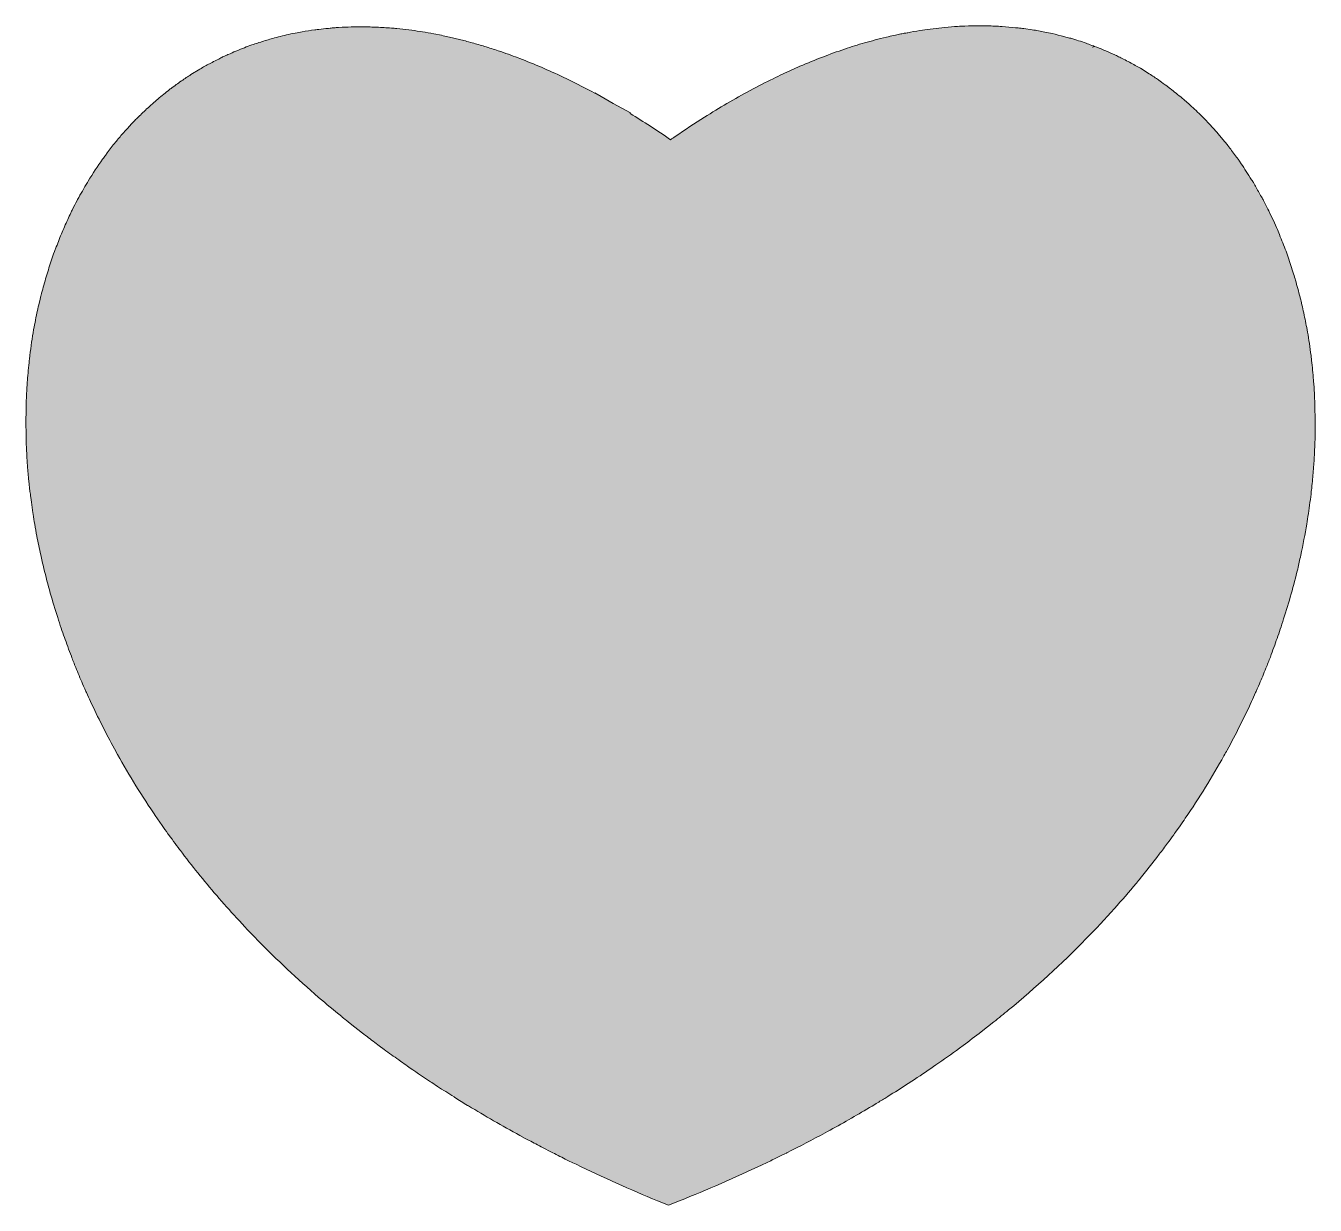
# Model space of a CAD drawing. Extents: x -223 to 646, y -387 to -15.
# Drawn here: x 369.6 to 545.1, y -387 to -226.4 of the extents above; entities that cross this region are included whole.
import ezdxf

# ---------------------------------------------------------------- set-up
doc = ezdxf.new("R2010")
doc.units = 0
doc.header["$MEASUREMENT"] = 0
doc.layers.add('Layer 1', color=7, linetype='Continuous', lineweight=0)

msp = doc.modelspace()

# ---------------------------------------------------------------- hatches: boundary and pattern name
at = {"layer": 'Layer 1', "true_color": 0xfbc9d6, "transparency": 33554687}
h = msp.add_hatch(color=254, dxfattribs=at)
h.dxf.hatch_style = 2
edge = h.paths.add_edge_path()
edge.add_spline(control_points=[(545.11, -280.31), (545.11, -280.31), (545.11, -280.67), (545.11, -280.67), (545.11, -281.05), (545.11, -281.39), (545.1, -281.74), (545.1, -281.74), (545.1, -281.98), (545.1, -281.98), (545.09, -282.67), (545.06, -283.35), (545.03, -284.04), (545, -284.75), (544.96, -285.46), (544.91, -286.17), (544.86, -286.9), (544.8, -287.65), (544.73, -288.4), (544.69, -288.8), (544.64, -289.21), (544.6, -289.62), (544.6, -289.62), (544.58, -289.74), (544.58, -289.74), (544.47, -290.77), (544.33, -291.78), (544.18, -292.8), (544.1, -293.31), (544.04, -293.76), (543.96, -294.21), (543.73, -295.59), (543.45, -297.03), (543.14, -298.47), (543, -299.1), (542.87, -299.72), (542.72, -300.34), (542.18, -302.58), (541.54, -304.86), (540.81, -307.14), (540.66, -307.6), (540.51, -308.07), (540.35, -308.55), (540.07, -309.37), (539.78, -310.19), (539.48, -311.01), (539.32, -311.44), (539.16, -311.88), (539, -312.32), (538.8, -312.83), (538.6, -313.34), (538.39, -313.85), (538.11, -314.55), (537.82, -315.27), (537.51, -315.98), (537.39, -316.25), (537, -317.15), (537, -317.15), (536.79, -317.61), (536.62, -318), (536.44, -318.39), (535.42, -320.6), (534.3, -322.82), (533.11, -324.99), (532.98, -325.24), (532.84, -325.5), (532.69, -325.76), (531.09, -328.64), (529.31, -331.5), (527.42, -334.27), (527.19, -334.61), (526.95, -334.95), (526.71, -335.3), (526.71, -335.3), (526.22, -336), (526.22, -336), (526.22, -336), (525.99, -336.32), (525.84, -336.53), (525.57, -336.9), (525.3, -337.28), (525.01, -337.66), (524.65, -338.16), (524.26, -338.67), (523.87, -339.18), (522.99, -340.34), (522.07, -341.51), (521.12, -342.66), (521.12, -342.66), (521.04, -342.77), (521.04, -342.77), (521.04, -342.77), (520.76, -343.1), (520.76, -343.1), (520.76, -343.1), (520.72, -343.14), (520.72, -343.14), (519.78, -344.28), (518.77, -345.45), (517.77, -346.56), (516.52, -347.96), (515.22, -349.36), (513.89, -350.71), (510.59, -354.08), (507.05, -357.33), (503.37, -360.38), (502.71, -360.92), (502.03, -361.47), (501.35, -362.01), (501.35, -362.01), (499.64, -363.34), (499.64, -363.34), (498.83, -363.97), (498.01, -364.59), (497.17, -365.21), (497.17, -365.21), (496.68, -365.58), (496.68, -365.58), (495.55, -366.4), (494.52, -367.13), (493.48, -367.86), (493.48, -367.86), (493.15, -368.08), (493.15, -368.08), (492.19, -368.74), (491.19, -369.41), (490.18, -370.07), (490.18, -370.07), (489.69, -370.39), (489.69, -370.39), (488.77, -370.99), (487.85, -371.58), (486.91, -372.16), (486.91, -372.16), (486.51, -372.41), (486.51, -372.41), (486.07, -372.68), (485.62, -372.95), (485.17, -373.23), (485.17, -373.23), (484.78, -373.46), (484.78, -373.46), (483.8, -374.04), (482.9, -374.57), (481.99, -375.1), (481.99, -375.1), (481.59, -375.33), (481.59, -375.33), (480.64, -375.87), (479.69, -376.4), (478.72, -376.92), (478.72, -376.92), (478.37, -377.12), (478.37, -377.12), (476.68, -378.03), (474.94, -378.94), (473.19, -379.82), (473.18, -379.82), (471.33, -380.73), (471, -380.9), (471, -380.9), (469.82, -381.45), (469.82, -381.45), (466.12, -383.21), (462.33, -384.86), (458.56, -386.37), (458.56, -386.37), (457.06, -386.96), (457.06, -386.96), (457.06, -386.96), (455.57, -386.36), (455.57, -386.36), (451.85, -384.83), (448.12, -383.16), (444.47, -381.39), (444.18, -381.25), (443.9, -381.12), (443.63, -380.99), (443.63, -380.99), (443.01, -380.68), (443.01, -380.68), (442.36, -380.35), (441.7, -380.02), (441.05, -379.69), (441.05, -379.69), (440, -379.15), (440, -379.15), (439.28, -378.78), (438.68, -378.46), (438.08, -378.14), (438.08, -378.14), (437.56, -377.86), (437.56, -377.86), (437.56, -377.86), (436.81, -377.45), (436.81, -377.45), (434.39, -376.13), (432.04, -374.78), (429.85, -373.45), (429.85, -373.45), (429.71, -373.37), (429.71, -373.37), (429.1, -372.99), (428.54, -372.64), (427.98, -372.29), (427.98, -372.29), (427.86, -372.22), (427.86, -372.22), (427.09, -371.73), (426.36, -371.26), (425.63, -370.79), (425.63, -370.79), (424.83, -370.27), (424.83, -370.27), (424.83, -370.27), (424.64, -370.15), (424.64, -370.15), (423.55, -369.42), (422.52, -368.72), (421.51, -368.02), (421.21, -367.81), (420.91, -367.6), (420.61, -367.38), (420.61, -367.38), (420.34, -367.18), (420.34, -367.18), (419.67, -366.71), (419, -366.23), (418.33, -365.74), (418.33, -365.74), (417.65, -365.25), (417.65, -365.25), (417.65, -365.25), (417.06, -364.79), (417.06, -364.79), (416.51, -364.38), (415.95, -363.95), (415.39, -363.52), (415.39, -363.52), (413.74, -362.23), (413.74, -362.23), (413.74, -362.23), (413.18, -361.78), (413.18, -361.78), (413.06, -361.69), (412.57, -361.28), (412.57, -361.28), (411.53, -360.44), (410.47, -359.55), (409.43, -358.66), (406.52, -356.15), (403.73, -353.53), (401.12, -350.87), (400.2, -349.93), (399.26, -348.94), (398.26, -347.85), (396.42, -345.85), (394.64, -343.78), (392.98, -341.72), (392.16, -340.71), (391.37, -339.69), (390.6, -338.66), (390.6, -338.66), (390.49, -338.51), (390.49, -338.51), (390.22, -338.16), (389.95, -337.81), (389.69, -337.45), (389.45, -337.12), (388.91, -336.38), (388.91, -336.38), (388.61, -335.95), (388.36, -335.6), (388.12, -335.26), (387.84, -334.86), (387.56, -334.45), (387.28, -334.04), (385.39, -331.27), (383.63, -328.43), (382.05, -325.59), (382.05, -325.59), (381.63, -324.82), (381.63, -324.82), (380.46, -322.69), (379.37, -320.53), (378.38, -318.39), (378.19, -317.98), (378, -317.56), (377.81, -317.14), (377.81, -317.14), (377.43, -316.29), (377.29, -315.96), (376.97, -315.23), (376.66, -314.49), (376.36, -313.75), (376.16, -313.24), (375.96, -312.73), (375.76, -312.22), (375.6, -311.79), (375.43, -311.34), (375.27, -310.9), (374.96, -310.06), (374.66, -309.22), (374.38, -308.39), (374.21, -307.91), (374.06, -307.43), (373.9, -306.95), (373.19, -304.73), (372.55, -302.48), (372.02, -300.26), (371.87, -299.64), (371.72, -299.02), (371.59, -298.4), (371.4, -297.55), (371.22, -296.7), (371.06, -295.86), (370.96, -295.32), (370.86, -294.78), (370.77, -294.24), (370.69, -293.78), (370.62, -293.33), (370.55, -292.87), (370.55, -292.87), (370.53, -292.7), (370.53, -292.7), (370.45, -292.18), (370.39, -291.71), (370.33, -291.24), (370.33, -291.24), (370.24, -290.6), (370.24, -290.6), (370.19, -290.29), (370.16, -290.03), (370.13, -289.78), (370.13, -289.78), (369.97, -288.34), (369.97, -288.34), (369.9, -287.65), (369.84, -286.99), (369.79, -286.32), (369.78, -286.15), (369.66, -284.23), (369.66, -284.23), (369.63, -283.49), (369.6, -282.8), (369.59, -282.11), (369.59, -282.11), (369.56, -280.28), (369.56, -280.28), (369.56, -280.05), (369.57, -279.85), (369.58, -279.66), (369.58, -279.66), (369.59, -279.35), (369.59, -279.35), (369.59, -278.62), (369.61, -277.84), (369.64, -277.07), (369.64, -277), (369.64, -276.79), (369.66, -276.46), (369.69, -275.94), (369.72, -275.39), (369.76, -274.85), (369.76, -274.85), (369.78, -274.65), (369.78, -274.65), (369.84, -273.77), (369.94, -272.84), (370.04, -271.9), (370.04, -271.9), (370.1, -271.34), (370.11, -271.25), (370.26, -270.05), (370.43, -268.87), (370.63, -267.73), (370.79, -266.86), (370.96, -266), (371.15, -265.15), (371.22, -264.81), (371.3, -264.46), (371.38, -264.12), (371.38, -264.12), (371.45, -263.81), (371.45, -263.81), (371.5, -263.62), (371.65, -263.06), (371.65, -263.06), (371.83, -262.35), (372.03, -261.57), (372.26, -260.81), (372.32, -260.6), (372.55, -259.87), (372.55, -259.87), (372.77, -259.15), (373, -258.42), (373.25, -257.71), (373.35, -257.44), (373.62, -256.74), (373.62, -256.74), (373.87, -256.06), (374.13, -255.38), (374.41, -254.71), (374.54, -254.39), (374.68, -254.07), (374.83, -253.74), (375.12, -253.08), (375.41, -252.44), (375.71, -251.82), (375.71, -251.82), (375.89, -251.43), (375.92, -251.37), (376.13, -250.96), (376.33, -250.56), (376.54, -250.17), (376.54, -250.17), (376.62, -250.01), (376.62, -250.01), (376.82, -249.65), (377.04, -249.26), (377.26, -248.88), (377.26, -248.88), (377.61, -248.27), (377.61, -248.27), (377.71, -248.09), (377.82, -247.89), (377.94, -247.69), (377.94, -247.69), (378.06, -247.51), (378.06, -247.51), (378.68, -246.49), (379.34, -245.48), (380.02, -244.53), (380.15, -244.34), (380.27, -244.18), (380.39, -244.03), (380.39, -244.03), (380.66, -243.68), (380.66, -243.68), (381.01, -243.21), (381.38, -242.71), (381.76, -242.24), (382.1, -241.82), (382.43, -241.42), (382.77, -241.04), (382.94, -240.84), (383.13, -240.64), (383.31, -240.44), (383.31, -240.44), (383.75, -239.95), (383.75, -239.95), (384.1, -239.58), (384.43, -239.23), (384.76, -238.9), (384.86, -238.8), (384.97, -238.7), (385.08, -238.6), (385.08, -238.6), (385.16, -238.52), (385.16, -238.52), (385.58, -238.1), (386.07, -237.64), (386.57, -237.2), (386.89, -236.91), (387.11, -236.71), (387.34, -236.52), (387.86, -236.07), (388.4, -235.64), (388.94, -235.23), (388.94, -235.23), (389.04, -235.14), (389.04, -235.14), (389.17, -235.03), (389.3, -234.92), (389.44, -234.82), (389.44, -234.82), (389.89, -234.5), (389.89, -234.5), (390.1, -234.34), (390.32, -234.18), (390.55, -234.02), (390.55, -234.02), (390.76, -233.87), (390.76, -233.87), (391.21, -233.56), (391.62, -233.29), (392.04, -233.02), (392.04, -233.02), (393.27, -232.27), (393.27, -232.27), (393.73, -232), (394.15, -231.76), (394.58, -231.53), (394.58, -231.53), (394.92, -231.36), (394.92, -231.36), (395.2, -231.21), (395.51, -231.05), (395.83, -230.9), (395.83, -230.9), (395.99, -230.81), (395.99, -230.81), (396.14, -230.73), (396.31, -230.64), (396.49, -230.56), (396.67, -230.48), (396.87, -230.39), (397.07, -230.3), (397.07, -230.3), (397.37, -230.17), (397.37, -230.17), (397.74, -230.01), (398.07, -229.86), (398.41, -229.72), (398.41, -229.72), (398.54, -229.67), (398.54, -229.67), (399.26, -229.37), (399.9, -229.13), (400.56, -228.9), (400.83, -228.81), (401.05, -228.74), (401.27, -228.67), (401.27, -228.67), (401.54, -228.58), (401.54, -228.58), (402.07, -228.41), (402.63, -228.25), (403.19, -228.09), (403.52, -228), (403.86, -227.91), (404.21, -227.82), (404.96, -227.63), (405.73, -227.46), (406.5, -227.31), (406.5, -227.31), (407.17, -227.19), (407.17, -227.19), (407.74, -227.09), (408.31, -227), (408.89, -226.92), (409.01, -226.9), (409.46, -226.86), (409.46, -226.86), (409.84, -226.81), (410.3, -226.76), (410.77, -226.72), (410.77, -226.72), (411, -226.7), (411, -226.7), (411.16, -226.68), (411.34, -226.66), (411.52, -226.64), (411.72, -226.63), (411.93, -226.62), (412.14, -226.61), (412.14, -226.61), (412.65, -226.58), (412.65, -226.58), (412.95, -226.56), (413.2, -226.55), (413.46, -226.54), (414.02, -226.52), (414.57, -226.51), (415.13, -226.51), (415.42, -226.51), (415.71, -226.51), (416, -226.52), (416.31, -226.52), (416.62, -226.54), (416.92, -226.55), (416.92, -226.55), (417.11, -226.56), (417.11, -226.56), (417.75, -226.58), (418.41, -226.62), (419.07, -226.67), (419.07, -226.67), (419.35, -226.69), (419.35, -226.69), (419.58, -226.7), (419.82, -226.72), (420.06, -226.74), (421.23, -226.86), (422.24, -226.98), (423.24, -227.14), (423.24, -227.14), (423.57, -227.19), (423.57, -227.19), (424.06, -227.27), (424.58, -227.36), (425.11, -227.46), (425.11, -227.46), (426.16, -227.67), (426.16, -227.67), (426.78, -227.8), (427.31, -227.92), (427.83, -228.04), (427.83, -228.04), (428.2, -228.13), (428.2, -228.13), (428.74, -228.26), (429.28, -228.4), (429.83, -228.55), (429.83, -228.55), (430.14, -228.63), (430.14, -228.63), (430.7, -228.79), (431.27, -228.95), (431.85, -229.12), (431.85, -229.12), (431.99, -229.17), (431.99, -229.17), (432.67, -229.38), (433.28, -229.57), (433.88, -229.77), (434.83, -230.09), (435.7, -230.41), (436.58, -230.74), (436.58, -230.74), (436.83, -230.83), (436.83, -230.83), (438.77, -231.58), (440.75, -232.43), (442.71, -233.36), (442.71, -233.36), (443.2, -233.59), (443.2, -233.59), (443.2, -233.59), (443.41, -233.69), (443.41, -233.69), (444.58, -234.26), (445.79, -234.88), (447.01, -235.54), (447.01, -235.54), (447.02, -235.52), (447.02, -235.52), (447.02, -235.52), (447.91, -236.02), (447.91, -236.02), (447.91, -236.02), (449.54, -236.95), (449.54, -236.95), (449.54, -236.95), (451.87, -238.24), (451.87, -238.24), (451.87, -238.24), (451.84, -238.31), (451.84, -238.31), (453.67, -239.43), (455.52, -240.63), (457.34, -241.89), (457.54, -241.74), (457.74, -241.6), (457.95, -241.46), (459.3, -240.53), (460.65, -239.64), (461.94, -238.82), (462.97, -238.17), (464, -237.55), (465.02, -236.95), (467.13, -235.72), (469.24, -234.58), (471.29, -233.58), (471.71, -233.37), (472.14, -233.16), (472.57, -232.96), (473.37, -232.59), (474.17, -232.23), (474.96, -231.88), (477, -231), (479.04, -230.22), (481.03, -229.55), (481.95, -229.25), (482.86, -228.95), (483.76, -228.69), (484.68, -228.43), (485.65, -228.17), (486.73, -227.92), (487.07, -227.84), (487.4, -227.77), (487.73, -227.7), (487.73, -227.7), (488.36, -227.56), (488.36, -227.56), (488.57, -227.51), (488.79, -227.46), (489, -227.42), (489.13, -227.4), (489.64, -227.31), (489.64, -227.31), (490.15, -227.21), (490.71, -227.12), (491.27, -227.03), (491.74, -226.95), (492.21, -226.89), (492.68, -226.83), (493.22, -226.76), (493.75, -226.69), (494.28, -226.63), (494.28, -226.63), (494.66, -226.59), (494.66, -226.59), (495.3, -226.53), (495.86, -226.49), (496.42, -226.46), (496.74, -226.44), (497.08, -226.42), (497.41, -226.41), (498.07, -226.39), (498.72, -226.37), (499.37, -226.37), (499.74, -226.37), (500.1, -226.37), (500.46, -226.38), (501.14, -226.4), (501.82, -226.42), (502.49, -226.47), (503.11, -226.51), (503.71, -226.57), (504.32, -226.63), (504.32, -226.63), (504.65, -226.67), (504.65, -226.67), (504.92, -226.69), (505.19, -226.71), (505.46, -226.75), (505.46, -226.75), (506.57, -226.92), (506.57, -226.92), (507.15, -227.01), (507.73, -227.11), (508.3, -227.23), (508.63, -227.29), (508.97, -227.36), (509.31, -227.44), (509.85, -227.56), (510.38, -227.69), (510.9, -227.83), (510.9, -227.83), (511.16, -227.9), (511.16, -227.9), (511.38, -227.96), (511.62, -228.02), (511.84, -228.08), (512.55, -228.29), (513.24, -228.51), (513.93, -228.75), (513.93, -228.75), (514.1, -228.81), (514.1, -228.81), (514.34, -228.89), (514.63, -229.01), (514.92, -229.12), (514.92, -229.12), (514.84, -229.34), (514.84, -229.34), (514.84, -229.34), (514.93, -229.12), (514.93, -229.12), (514.93, -229.12), (515.79, -229.45), (515.88, -229.48), (515.88, -229.48), (516.34, -229.68), (516.34, -229.68), (516.71, -229.84), (517.11, -230.01), (517.5, -230.19), (517.5, -230.19), (517.61, -230.24), (517.61, -230.24), (517.75, -230.29), (517.9, -230.36), (518.05, -230.43), (518.24, -230.52), (518.45, -230.63), (518.66, -230.74), (518.66, -230.74), (518.99, -230.91), (518.99, -230.91), (519.3, -231.06), (519.56, -231.2), (519.82, -231.33), (520.41, -231.65), (520.85, -231.9), (521.3, -232.16), (521.3, -232.16), (522.52, -232.91), (522.52, -232.91), (522.98, -233.21), (523.38, -233.48), (523.78, -233.75), (523.78, -233.75), (525.05, -234.66), (525.13, -234.73), (525.24, -234.81), (525.58, -235.09), (525.58, -235.09), (526.09, -235.48), (526.66, -235.94), (527.22, -236.42), (527.43, -236.6), (527.64, -236.79), (527.85, -236.97), (528.42, -237.47), (528.96, -237.99), (529.49, -238.51), (529.53, -238.55), (529.67, -238.67), (529.87, -238.87), (529.87, -238.87), (530.88, -239.93), (530.88, -239.93), (531.23, -240.32), (531.55, -240.67), (531.87, -241.04), (531.87, -241.04), (532.82, -242.18), (532.82, -242.18), (532.97, -242.36), (533.08, -242.51), (533.19, -242.66), (533.19, -242.66), (533.34, -242.86), (533.34, -242.86), (533.68, -243.29), (534.05, -243.77), (534.4, -244.26), (534.4, -244.26), (534.61, -244.53), (534.65, -244.58), (534.69, -244.65), (534.74, -244.73), (534.8, -244.81), (534.8, -244.81), (535.04, -245.15), (535.04, -245.15), (535.04, -245.15), (535.02, -245.16), (535.02, -245.16), (535.48, -245.82), (535.97, -246.56), (536.45, -247.35), (536.54, -247.47), (536.67, -247.69), (536.7, -247.73), (536.7, -247.73), (536.88, -248.06), (536.88, -248.06), (537.13, -248.48), (537.41, -248.97), (537.68, -249.47), (537.68, -249.47), (537.8, -249.68), (537.8, -249.68), (537.9, -249.85), (537.99, -250), (538.07, -250.16), (538.07, -250.16), (538.67, -251.33), (538.67, -251.33), (538.67, -251.33), (538.79, -251.59), (538.79, -251.59), (539.23, -252.48), (539.61, -253.31), (539.96, -254.13), (539.96, -254.13), (540.24, -254.81), (540.24, -254.81), (540.55, -255.55), (540.85, -256.31), (541.14, -257.08), (541.14, -257.08), (541.42, -257.88), (541.42, -257.88), (541.68, -258.63), (541.93, -259.39), (542.17, -260.16), (542.26, -260.45), (542.34, -260.74), (542.42, -261.02), (542.64, -261.77), (542.85, -262.55), (543.05, -263.34), (543.08, -263.41), (543.12, -263.6), (543.19, -263.86), (543.19, -263.86), (543.3, -264.38), (543.3, -264.38), (543.39, -264.73), (543.47, -265.09), (543.55, -265.47), (543.71, -266.22), (543.87, -266.99), (544, -267.76), (544, -267.76), (544.06, -268.07), (544.06, -268.07), (544.24, -269.11), (544.4, -270.15), (544.54, -271.28), (544.54, -271.28), (544.61, -271.94), (544.61, -271.94), (544.71, -272.8), (544.8, -273.7), (544.88, -274.61), (544.88, -274.61), (544.89, -274.75), (544.89, -274.75), (544.93, -275.3), (544.97, -275.85), (545, -276.39), (545, -276.39), (545.01, -276.77), (545.01, -276.77), (545.05, -277.69), (545.08, -278.67), (545.09, -279.65), (545.09, -279.65), (545.11, -280.31), (545.11, -280.31)], knot_values=[0, 0, 0, 0, 1, 1, 1, 2, 2, 2, 3, 3, 3, 4, 4, 4, 5, 5, 5, 6, 6, 6, 7, 7, 7, 8, 8, 8, 9, 9, 9, 10, 10, 10, 11, 11, 11, 12, 12, 12, 13, 13, 13, 14, 14, 14, 15, 15, 15, 16, 16, 16, 17, 17, 17, 18, 18, 18, 19, 19, 19, 20, 20, 20, 21, 21, 21, 22, 22, 22, 23, 23, 23, 24, 24, 24, 25, 25, 25, 26, 26, 26, 27, 27, 27, 28, 28, 28, 29, 29, 29, 30, 30, 30, 31, 31, 31, 32, 32, 32, 33, 33, 33, 34, 34, 34, 35, 35, 35, 36, 36, 36, 37, 37, 37, 38, 38, 38, 39, 39, 39, 40, 40, 40, 41, 41, 41, 42, 42, 42, 43, 43, 43, 44, 44, 44, 45, 45, 45, 46, 46, 46, 47, 47, 47, 48, 48, 48, 49, 49, 49, 50, 50, 50, 51, 51, 51, 52, 52, 52, 53, 53, 53, 54, 54, 54, 55, 55, 55, 56, 56, 56, 57, 57, 57, 58, 58, 58, 59, 59, 59, 60, 60, 60, 61, 61, 61, 62, 62, 62, 63, 63, 63, 64, 64, 64, 65, 65, 65, 66, 66, 66, 67, 67, 67, 68, 68, 68, 69, 69, 69, 70, 70, 70, 71, 71, 71, 72, 72, 72, 73, 73, 73, 74, 74, 74, 75, 75, 75, 76, 76, 76, 77, 77, 77, 78, 78, 78, 79, 79, 79, 80, 80, 80, 81, 81, 81, 82, 82, 82, 83, 83, 83, 84, 84, 84, 85, 85, 85, 86, 86, 86, 87, 87, 87, 88, 88, 88, 89, 89, 89, 90, 90, 90, 91, 91, 91, 92, 92, 92, 93, 93, 93, 94, 94, 94, 95, 95, 95, 96, 96, 96, 97, 97, 97, 98, 98, 98, 99, 99, 99, 100, 100, 100, 101, 101, 101, 102, 102, 102, 103, 103, 103, 104, 104, 104, 105, 105, 105, 106, 106, 106, 107, 107, 107, 108, 108, 108, 109, 109, 109, 110, 110, 110, 111, 111, 111, 112, 112, 112, 113, 113, 113, 114, 114, 114, 115, 115, 115, 116, 116, 116, 117, 117, 117, 118, 118, 118, 119, 119, 119, 120, 120, 120, 121, 121, 121, 122, 122, 122, 123, 123, 123, 124, 124, 124, 125, 125, 125, 126, 126, 126, 127, 127, 127, 128, 128, 128, 129, 129, 129, 130, 130, 130, 131, 131, 131, 132, 132, 132, 133, 133, 133, 134, 134, 134, 135, 135, 135, 136, 136, 136, 137, 137, 137, 138, 138, 138, 139, 139, 139, 140, 140, 140, 141, 141, 141, 142, 142, 142, 143, 143, 143, 144, 144, 144, 145, 145, 145, 146, 146, 146, 147, 147, 147, 148, 148, 148, 149, 149, 149, 150, 150, 150, 151, 151, 151, 152, 152, 152, 153, 153, 153, 154, 154, 154, 155, 155, 155, 156, 156, 156, 157, 157, 157, 158, 158, 158, 159, 159, 159, 160, 160, 160, 161, 161, 161, 162, 162, 162, 163, 163, 163, 164, 164, 164, 165, 165, 165, 166, 166, 166, 167, 167, 167, 168, 168, 168, 169, 169, 169, 170, 170, 170, 171, 171, 171, 172, 172, 172, 173, 173, 173, 174, 174, 174, 175, 175, 175, 176, 176, 176, 177, 177, 177, 178, 178, 178, 179, 179, 179, 180, 180, 180, 181, 181, 181, 182, 182, 182, 183, 183, 183, 184, 184, 184, 185, 185, 185, 186, 186, 186, 187, 187, 187, 188, 188, 188, 189, 189, 189, 190, 190, 190, 191, 191, 191, 192, 192, 192, 193, 193, 193, 194, 194, 194, 195, 195, 195, 196, 196, 196, 197, 197, 197, 198, 198, 198, 199, 199, 199, 200, 200, 200, 201, 201, 201, 202, 202, 202, 203, 203, 203, 204, 204, 204, 205, 205, 205, 206, 206, 206, 207, 207, 207, 208, 208, 208, 209, 209, 209, 210, 210, 210, 211, 211, 211, 212, 212, 212, 213, 213, 213, 214, 214, 214, 215, 215, 215, 216, 216, 216, 217, 217, 217, 218, 218, 218, 219, 219, 219, 220, 220, 220, 221, 221, 221, 222, 222, 222, 223, 223, 223, 224, 224, 224, 225, 225, 225, 226, 226, 226, 227, 227, 227, 228, 228, 228, 229, 229, 229, 230, 230, 230, 231, 231, 231, 232, 232, 232, 233, 233, 233, 234, 234, 234, 235, 235, 235, 236, 236, 236, 237, 237, 237, 238, 238, 238, 239, 239, 239, 240, 240, 240, 241, 241, 241, 242, 242, 242, 243, 243, 243, 244, 244, 244, 245, 245, 245, 246, 246, 246, 247, 247, 247, 248, 248, 248, 249, 249, 249, 250, 250, 250, 251, 251, 251, 252, 252, 252, 253, 253, 253, 254, 254, 254, 255, 255, 255, 256, 256, 256, 257, 257, 257, 258, 258, 258, 259, 259, 259, 260, 260, 260, 261, 261, 261, 262, 262, 262, 263, 263, 263, 264, 264, 264, 265, 265, 265, 266, 266, 266, 267, 267, 267, 268, 268, 268, 269, 269, 269, 270, 270, 270, 271, 271, 271, 272, 272, 272, 273, 273, 273, 274, 274, 274, 275, 275, 275, 276, 276, 276, 277, 277, 277, 278, 278, 278, 279, 279, 279, 280, 280, 280, 281, 281, 281, 282, 282, 282, 283, 283, 283, 284, 284, 284, 285, 285, 285, 286, 286, 286, 287, 287, 287, 288, 288, 288, 289, 289, 289, 290, 290, 290, 291, 291, 291, 292, 292, 292, 293, 293, 293, 294, 294, 294, 295, 295, 295, 296, 296, 296, 297, 297, 297, 298, 298, 298, 299, 299, 299, 300, 300, 300, 301, 301, 301, 302, 302, 302, 303, 303, 303, 304, 304, 304, 305, 305, 305, 306, 306, 306, 307, 307, 307, 308, 308, 308, 308], degree=3, periodic=0)

# ---------------------------------------------------------------- linework, layer by layer
at = {"layer": 'Layer 1'}
msp.add_open_spline([(545.11, -280.31), (545.11, -280.31), (545.11, -280.67), (545.11, -280.67), (545.11, -281.05), (545.11, -281.39), (545.1, -281.74), (545.1, -281.74), (545.1, -281.98), (545.1, -281.98), (545.09, -282.67), (545.06, -283.35), (545.03, -284.04), (545, -284.75), (544.96, -285.46), (544.91, -286.17), (544.86, -286.9), (544.8, -287.65), (544.73, -288.4), (544.69, -288.8), (544.64, -289.21), (544.6, -289.62), (544.6, -289.62), (544.58, -289.74), (544.58, -289.74), (544.47, -290.77), (544.33, -291.78), (544.18, -292.8), (544.1, -293.31), (544.04, -293.76), (543.96, -294.21), (543.73, -295.59), (543.45, -297.03), (543.14, -298.47), (543, -299.1), (542.87, -299.72), (542.72, -300.34), (542.18, -302.58), (541.54, -304.86), (540.81, -307.14), (540.66, -307.6), (540.51, -308.07), (540.35, -308.55), (540.07, -309.37), (539.78, -310.19), (539.48, -311.01), (539.32, -311.44), (539.16, -311.88), (539, -312.32), (538.8, -312.83), (538.6, -313.34), (538.39, -313.85), (538.11, -314.55), (537.82, -315.27), (537.51, -315.98), (537.39, -316.25), (537, -317.15), (537, -317.15), (536.79, -317.61), (536.62, -318), (536.44, -318.39), (535.42, -320.6), (534.3, -322.82), (533.11, -324.99), (532.98, -325.24), (532.84, -325.5), (532.69, -325.76), (531.09, -328.64), (529.31, -331.5), (527.42, -334.27), (527.19, -334.61), (526.95, -334.95), (526.71, -335.3), (526.71, -335.3), (526.22, -336), (526.22, -336), (526.22, -336), (525.99, -336.32), (525.84, -336.53), (525.57, -336.9), (525.3, -337.28), (525.01, -337.66), (524.65, -338.16), (524.26, -338.67), (523.87, -339.18), (522.99, -340.34), (522.07, -341.51), (521.12, -342.66), (521.12, -342.66), (521.04, -342.77), (521.04, -342.77), (521.04, -342.77), (520.76, -343.1), (520.76, -343.1), (520.76, -343.1), (520.72, -343.14), (520.72, -343.14), (519.78, -344.28), (518.77, -345.45), (517.77, -346.56), (516.52, -347.96), (515.22, -349.36), (513.89, -350.71), (510.59, -354.08), (507.05, -357.33), (503.37, -360.38), (502.71, -360.92), (502.03, -361.47), (501.35, -362.01), (501.35, -362.01), (499.64, -363.34), (499.64, -363.34), (498.83, -363.97), (498.01, -364.59), (497.17, -365.21), (497.17, -365.21), (496.68, -365.58), (496.68, -365.58), (495.55, -366.4), (494.52, -367.13), (493.48, -367.86), (493.48, -367.86), (493.15, -368.08), (493.15, -368.08), (492.19, -368.74), (491.19, -369.41), (490.18, -370.07), (490.18, -370.07), (489.69, -370.39), (489.69, -370.39), (488.77, -370.99), (487.85, -371.58), (486.91, -372.16), (486.91, -372.16), (486.51, -372.41), (486.51, -372.41), (486.07, -372.68), (485.62, -372.95), (485.17, -373.23), (485.17, -373.23), (484.78, -373.46), (484.78, -373.46), (483.8, -374.04), (482.9, -374.57), (481.99, -375.1), (481.99, -375.1), (481.59, -375.33), (481.59, -375.33), (480.64, -375.87), (479.69, -376.4), (478.72, -376.92), (478.72, -376.92), (478.37, -377.12), (478.37, -377.12), (476.68, -378.03), (474.94, -378.94), (473.19, -379.82), (473.18, -379.82), (471.33, -380.73), (471, -380.9), (471, -380.9), (469.82, -381.45), (469.82, -381.45), (466.12, -383.21), (462.33, -384.86), (458.56, -386.37), (458.56, -386.37), (457.06, -386.96), (457.06, -386.96), (457.06, -386.96), (455.57, -386.36), (455.57, -386.36), (451.85, -384.83), (448.12, -383.16), (444.47, -381.39), (444.18, -381.25), (443.9, -381.12), (443.63, -380.99), (443.63, -380.99), (443.01, -380.68), (443.01, -380.68), (442.36, -380.35), (441.7, -380.02), (441.05, -379.69), (441.05, -379.69), (440, -379.15), (440, -379.15), (439.28, -378.78), (438.68, -378.46), (438.08, -378.14), (438.08, -378.14), (437.56, -377.86), (437.56, -377.86), (437.56, -377.86), (436.81, -377.45), (436.81, -377.45), (434.39, -376.13), (432.04, -374.78), (429.85, -373.45), (429.85, -373.45), (429.71, -373.37), (429.71, -373.37), (429.1, -372.99), (428.54, -372.64), (427.98, -372.29), (427.98, -372.29), (427.86, -372.22), (427.86, -372.22), (427.09, -371.73), (426.36, -371.26), (425.63, -370.79), (425.63, -370.79), (424.83, -370.27), (424.83, -370.27), (424.83, -370.27), (424.64, -370.15), (424.64, -370.15), (423.55, -369.42), (422.52, -368.72), (421.51, -368.02), (421.21, -367.81), (420.91, -367.6), (420.61, -367.38), (420.61, -367.38), (420.34, -367.18), (420.34, -367.18), (419.67, -366.71), (419, -366.23), (418.33, -365.74), (418.33, -365.74), (417.65, -365.25), (417.65, -365.25), (417.65, -365.25), (417.06, -364.79), (417.06, -364.79), (416.51, -364.38), (415.95, -363.95), (415.39, -363.52), (415.39, -363.52), (413.74, -362.23), (413.74, -362.23), (413.74, -362.23), (413.18, -361.78), (413.18, -361.78), (413.06, -361.69), (412.57, -361.28), (412.57, -361.28), (411.53, -360.44), (410.47, -359.55), (409.43, -358.66), (406.52, -356.15), (403.73, -353.53), (401.12, -350.87), (400.2, -349.93), (399.26, -348.94), (398.26, -347.85), (396.42, -345.85), (394.64, -343.78), (392.98, -341.72), (392.16, -340.71), (391.37, -339.69), (390.6, -338.66), (390.6, -338.66), (390.49, -338.51), (390.49, -338.51), (390.22, -338.16), (389.95, -337.81), (389.69, -337.45), (389.45, -337.12), (388.91, -336.38), (388.91, -336.38), (388.61, -335.95), (388.36, -335.6), (388.12, -335.26), (387.84, -334.86), (387.56, -334.45), (387.28, -334.04), (385.39, -331.27), (383.63, -328.43), (382.05, -325.59), (382.05, -325.59), (381.63, -324.82), (381.63, -324.82), (380.46, -322.69), (379.37, -320.53), (378.38, -318.39), (378.19, -317.98), (378, -317.56), (377.81, -317.14), (377.81, -317.14), (377.43, -316.29), (377.29, -315.96), (376.97, -315.23), (376.66, -314.49), (376.36, -313.75), (376.16, -313.24), (375.96, -312.73), (375.76, -312.22), (375.6, -311.79), (375.43, -311.34), (375.27, -310.9), (374.96, -310.06), (374.66, -309.22), (374.38, -308.39), (374.21, -307.91), (374.06, -307.43), (373.9, -306.95), (373.19, -304.73), (372.55, -302.48), (372.02, -300.26), (371.87, -299.64), (371.72, -299.02), (371.59, -298.4), (371.4, -297.55), (371.22, -296.7), (371.06, -295.86), (370.96, -295.32), (370.86, -294.78), (370.77, -294.24), (370.69, -293.78), (370.62, -293.33), (370.55, -292.87), (370.55, -292.87), (370.53, -292.7), (370.53, -292.7), (370.45, -292.18), (370.39, -291.71), (370.33, -291.24), (370.33, -291.24), (370.24, -290.6), (370.24, -290.6), (370.19, -290.29), (370.16, -290.03), (370.13, -289.78), (370.13, -289.78), (369.97, -288.34), (369.97, -288.34), (369.9, -287.65), (369.84, -286.99), (369.79, -286.32), (369.78, -286.15), (369.66, -284.23), (369.66, -284.23), (369.63, -283.49), (369.6, -282.8), (369.59, -282.11), (369.59, -282.11), (369.56, -280.28), (369.56, -280.28), (369.56, -280.05), (369.57, -279.85), (369.58, -279.66), (369.58, -279.66), (369.59, -279.35), (369.59, -279.35), (369.59, -278.62), (369.61, -277.84), (369.64, -277.07), (369.64, -277), (369.64, -276.79), (369.66, -276.46), (369.69, -275.94), (369.72, -275.39), (369.76, -274.85), (369.76, -274.85), (369.78, -274.65), (369.78, -274.65), (369.84, -273.77), (369.94, -272.84), (370.04, -271.9), (370.04, -271.9), (370.1, -271.34), (370.11, -271.25), (370.26, -270.05), (370.43, -268.87), (370.63, -267.73), (370.79, -266.86), (370.96, -266), (371.15, -265.15), (371.22, -264.81), (371.3, -264.46), (371.38, -264.12), (371.38, -264.12), (371.45, -263.81), (371.45, -263.81), (371.5, -263.62), (371.65, -263.06), (371.65, -263.06), (371.83, -262.35), (372.03, -261.57), (372.26, -260.81), (372.32, -260.6), (372.55, -259.87), (372.55, -259.87), (372.77, -259.15), (373, -258.42), (373.25, -257.71), (373.35, -257.44), (373.62, -256.74), (373.62, -256.74), (373.87, -256.06), (374.13, -255.38), (374.41, -254.71), (374.54, -254.39), (374.68, -254.07), (374.83, -253.74), (375.12, -253.08), (375.41, -252.44), (375.71, -251.82), (375.71, -251.82), (375.89, -251.43), (375.92, -251.37), (376.13, -250.96), (376.33, -250.56), (376.54, -250.17), (376.54, -250.17), (376.62, -250.01), (376.62, -250.01), (376.82, -249.65), (377.04, -249.26), (377.26, -248.88), (377.26, -248.88), (377.61, -248.27), (377.61, -248.27), (377.71, -248.09), (377.82, -247.89), (377.94, -247.69), (377.94, -247.69), (378.06, -247.51), (378.06, -247.51), (378.68, -246.49), (379.34, -245.48), (380.02, -244.53), (380.15, -244.34), (380.27, -244.18), (380.39, -244.03), (380.39, -244.03), (380.66, -243.68), (380.66, -243.68), (381.01, -243.21), (381.38, -242.71), (381.76, -242.24), (382.1, -241.82), (382.43, -241.42), (382.77, -241.04), (382.94, -240.84), (383.13, -240.64), (383.31, -240.44), (383.31, -240.44), (383.75, -239.95), (383.75, -239.95), (384.1, -239.58), (384.43, -239.23), (384.76, -238.9), (384.86, -238.8), (384.97, -238.7), (385.08, -238.6), (385.08, -238.6), (385.16, -238.52), (385.16, -238.52), (385.58, -238.1), (386.07, -237.64), (386.57, -237.2), (386.89, -236.91), (387.11, -236.71), (387.34, -236.52), (387.86, -236.07), (388.4, -235.64), (388.94, -235.23), (388.94, -235.23), (389.04, -235.14), (389.04, -235.14), (389.17, -235.03), (389.3, -234.92), (389.44, -234.82), (389.44, -234.82), (389.89, -234.5), (389.89, -234.5), (390.1, -234.34), (390.32, -234.18), (390.55, -234.02), (390.55, -234.02), (390.76, -233.87), (390.76, -233.87), (391.21, -233.56), (391.62, -233.29), (392.04, -233.02), (392.04, -233.02), (393.27, -232.27), (393.27, -232.27), (393.73, -232), (394.15, -231.76), (394.58, -231.53), (394.58, -231.53), (394.92, -231.36), (394.92, -231.36), (395.2, -231.21), (395.51, -231.05), (395.83, -230.9), (395.83, -230.9), (395.99, -230.81), (395.99, -230.81), (396.14, -230.73), (396.31, -230.64), (396.49, -230.56), (396.67, -230.48), (396.87, -230.39), (397.07, -230.3), (397.07, -230.3), (397.37, -230.17), (397.37, -230.17), (397.74, -230.01), (398.07, -229.86), (398.41, -229.72), (398.41, -229.72), (398.54, -229.67), (398.54, -229.67), (399.26, -229.37), (399.9, -229.13), (400.56, -228.9), (400.83, -228.81), (401.05, -228.74), (401.27, -228.67), (401.27, -228.67), (401.54, -228.58), (401.54, -228.58), (402.07, -228.41), (402.63, -228.25), (403.19, -228.09), (403.52, -228), (403.86, -227.91), (404.21, -227.82), (404.96, -227.63), (405.73, -227.46), (406.5, -227.31), (406.5, -227.31), (407.17, -227.19), (407.17, -227.19), (407.74, -227.09), (408.31, -227), (408.89, -226.92), (409.01, -226.9), (409.46, -226.86), (409.46, -226.86), (409.84, -226.81), (410.3, -226.76), (410.77, -226.72), (410.77, -226.72), (411, -226.7), (411, -226.7), (411.16, -226.68), (411.34, -226.66), (411.52, -226.64), (411.72, -226.63), (411.93, -226.62), (412.14, -226.61), (412.14, -226.61), (412.65, -226.58), (412.65, -226.58), (412.95, -226.56), (413.2, -226.55), (413.46, -226.54), (414.02, -226.52), (414.57, -226.51), (415.13, -226.51), (415.42, -226.51), (415.71, -226.51), (416, -226.52), (416.31, -226.52), (416.62, -226.54), (416.92, -226.55), (416.92, -226.55), (417.11, -226.56), (417.11, -226.56), (417.75, -226.58), (418.41, -226.62), (419.07, -226.67), (419.07, -226.67), (419.35, -226.69), (419.35, -226.69), (419.58, -226.7), (419.82, -226.72), (420.06, -226.74), (421.23, -226.86), (422.24, -226.98), (423.24, -227.14), (423.24, -227.14), (423.57, -227.19), (423.57, -227.19), (424.06, -227.27), (424.58, -227.36), (425.11, -227.46), (425.11, -227.46), (426.16, -227.67), (426.16, -227.67), (426.78, -227.8), (427.31, -227.92), (427.83, -228.04), (427.83, -228.04), (428.2, -228.13), (428.2, -228.13), (428.74, -228.26), (429.28, -228.4), (429.83, -228.55), (429.83, -228.55), (430.14, -228.63), (430.14, -228.63), (430.7, -228.79), (431.27, -228.95), (431.85, -229.12), (431.85, -229.12), (431.99, -229.17), (431.99, -229.17), (432.67, -229.38), (433.28, -229.57), (433.88, -229.77), (434.83, -230.09), (435.7, -230.41), (436.58, -230.74), (436.58, -230.74), (436.83, -230.83), (436.83, -230.83), (438.77, -231.58), (440.75, -232.43), (442.71, -233.36), (442.71, -233.36), (443.2, -233.59), (443.2, -233.59), (443.2, -233.59), (443.41, -233.69), (443.41, -233.69), (444.58, -234.26), (445.79, -234.88), (447.01, -235.54), (447.01, -235.54), (447.02, -235.52), (447.02, -235.52), (447.02, -235.52), (447.91, -236.02), (447.91, -236.02), (447.91, -236.02), (449.54, -236.95), (449.54, -236.95), (449.54, -236.95), (451.87, -238.24), (451.87, -238.24), (451.87, -238.24), (451.84, -238.31), (451.84, -238.31), (453.67, -239.43), (455.52, -240.63), (457.34, -241.89), (457.54, -241.74), (457.74, -241.6), (457.95, -241.46), (459.3, -240.53), (460.65, -239.64), (461.94, -238.82), (462.97, -238.17), (464, -237.55), (465.02, -236.95), (467.13, -235.72), (469.24, -234.58), (471.29, -233.58), (471.71, -233.37), (472.14, -233.16), (472.57, -232.96), (473.37, -232.59), (474.17, -232.23), (474.96, -231.88), (477, -231), (479.04, -230.22), (481.03, -229.55), (481.95, -229.25), (482.86, -228.95), (483.76, -228.69), (484.68, -228.43), (485.65, -228.17), (486.73, -227.92), (487.07, -227.84), (487.4, -227.77), (487.73, -227.7), (487.73, -227.7), (488.36, -227.56), (488.36, -227.56), (488.57, -227.51), (488.79, -227.46), (489, -227.42), (489.13, -227.4), (489.64, -227.31), (489.64, -227.31), (490.15, -227.21), (490.71, -227.12), (491.27, -227.03), (491.74, -226.95), (492.21, -226.89), (492.68, -226.83), (493.22, -226.76), (493.75, -226.69), (494.28, -226.63), (494.28, -226.63), (494.66, -226.59), (494.66, -226.59), (495.3, -226.53), (495.86, -226.49), (496.42, -226.46), (496.74, -226.44), (497.08, -226.42), (497.41, -226.41), (498.07, -226.39), (498.72, -226.37), (499.37, -226.37), (499.74, -226.37), (500.1, -226.37), (500.46, -226.38), (501.14, -226.4), (501.82, -226.42), (502.49, -226.47), (503.11, -226.51), (503.71, -226.57), (504.32, -226.63), (504.32, -226.63), (504.65, -226.67), (504.65, -226.67), (504.92, -226.69), (505.19, -226.71), (505.46, -226.75), (505.46, -226.75), (506.57, -226.92), (506.57, -226.92), (507.15, -227.01), (507.73, -227.11), (508.3, -227.23), (508.63, -227.29), (508.97, -227.36), (509.31, -227.44), (509.85, -227.56), (510.38, -227.69), (510.9, -227.83), (510.9, -227.83), (511.16, -227.9), (511.16, -227.9), (511.38, -227.96), (511.62, -228.02), (511.84, -228.08), (512.55, -228.29), (513.24, -228.51), (513.93, -228.75), (513.93, -228.75), (514.1, -228.81), (514.1, -228.81), (514.34, -228.89), (514.63, -229.01), (514.92, -229.12), (514.92, -229.12), (514.84, -229.34), (514.84, -229.34), (514.84, -229.34), (514.93, -229.12), (514.93, -229.12), (514.93, -229.12), (515.79, -229.45), (515.88, -229.48), (515.88, -229.48), (516.34, -229.68), (516.34, -229.68), (516.71, -229.84), (517.11, -230.01), (517.5, -230.19), (517.5, -230.19), (517.61, -230.24), (517.61, -230.24), (517.75, -230.29), (517.9, -230.36), (518.05, -230.43), (518.24, -230.52), (518.45, -230.63), (518.66, -230.74), (518.66, -230.74), (518.99, -230.91), (518.99, -230.91), (519.3, -231.06), (519.56, -231.2), (519.82, -231.33), (520.41, -231.65), (520.85, -231.9), (521.3, -232.16), (521.3, -232.16), (522.52, -232.91), (522.52, -232.91), (522.98, -233.21), (523.38, -233.48), (523.78, -233.75), (523.78, -233.75), (525.05, -234.66), (525.13, -234.73), (525.24, -234.81), (525.58, -235.09), (525.58, -235.09), (526.09, -235.48), (526.66, -235.94), (527.22, -236.42), (527.43, -236.6), (527.64, -236.79), (527.85, -236.97), (528.42, -237.47), (528.96, -237.99), (529.49, -238.51), (529.53, -238.55), (529.67, -238.67), (529.87, -238.87), (529.87, -238.87), (530.88, -239.93), (530.88, -239.93), (531.23, -240.32), (531.55, -240.67), (531.87, -241.04), (531.87, -241.04), (532.82, -242.18), (532.82, -242.18), (532.97, -242.36), (533.08, -242.51), (533.19, -242.66), (533.19, -242.66), (533.34, -242.86), (533.34, -242.86), (533.68, -243.29), (534.05, -243.77), (534.4, -244.26), (534.4, -244.26), (534.61, -244.53), (534.65, -244.58), (534.69, -244.65), (534.74, -244.73), (534.8, -244.81), (534.8, -244.81), (535.04, -245.15), (535.04, -245.15), (535.04, -245.15), (535.02, -245.16), (535.02, -245.16), (535.48, -245.82), (535.97, -246.56), (536.45, -247.35), (536.54, -247.47), (536.67, -247.69), (536.7, -247.73), (536.7, -247.73), (536.88, -248.06), (536.88, -248.06), (537.13, -248.48), (537.41, -248.97), (537.68, -249.47), (537.68, -249.47), (537.8, -249.68), (537.8, -249.68), (537.9, -249.85), (537.99, -250), (538.07, -250.16), (538.07, -250.16), (538.67, -251.33), (538.67, -251.33), (538.67, -251.33), (538.79, -251.59), (538.79, -251.59), (539.23, -252.48), (539.61, -253.31), (539.96, -254.13), (539.96, -254.13), (540.24, -254.81), (540.24, -254.81), (540.55, -255.55), (540.85, -256.31), (541.14, -257.08), (541.14, -257.08), (541.42, -257.88), (541.42, -257.88), (541.68, -258.63), (541.93, -259.39), (542.17, -260.16), (542.26, -260.45), (542.34, -260.74), (542.42, -261.02), (542.64, -261.77), (542.85, -262.55), (543.05, -263.34), (543.08, -263.41), (543.12, -263.6), (543.19, -263.86), (543.19, -263.86), (543.3, -264.38), (543.3, -264.38), (543.39, -264.73), (543.47, -265.09), (543.55, -265.47), (543.71, -266.22), (543.87, -266.99), (544, -267.76), (544, -267.76), (544.06, -268.07), (544.06, -268.07), (544.24, -269.11), (544.4, -270.15), (544.54, -271.28), (544.54, -271.28), (544.61, -271.94), (544.61, -271.94), (544.71, -272.8), (544.8, -273.7), (544.88, -274.61), (544.88, -274.61), (544.89, -274.75), (544.89, -274.75), (544.93, -275.3), (544.97, -275.85), (545, -276.39), (545, -276.39), (545.01, -276.77), (545.01, -276.77), (545.05, -277.69), (545.08, -278.67), (545.09, -279.65), (545.09, -279.65), (545.11, -280.31), (545.11, -280.31)], degree=3, knots=[0, 0, 0, 0, 1, 1, 1, 2, 2, 2, 3, 3, 3, 4, 4, 4, 5, 5, 5, 6, 6, 6, 7, 7, 7, 8, 8, 8, 9, 9, 9, 10, 10, 10, 11, 11, 11, 12, 12, 12, 13, 13, 13, 14, 14, 14, 15, 15, 15, 16, 16, 16, 17, 17, 17, 18, 18, 18, 19, 19, 19, 20, 20, 20, 21, 21, 21, 22, 22, 22, 23, 23, 23, 24, 24, 24, 25, 25, 25, 26, 26, 26, 27, 27, 27, 28, 28, 28, 29, 29, 29, 30, 30, 30, 31, 31, 31, 32, 32, 32, 33, 33, 33, 34, 34, 34, 35, 35, 35, 36, 36, 36, 37, 37, 37, 38, 38, 38, 39, 39, 39, 40, 40, 40, 41, 41, 41, 42, 42, 42, 43, 43, 43, 44, 44, 44, 45, 45, 45, 46, 46, 46, 47, 47, 47, 48, 48, 48, 49, 49, 49, 50, 50, 50, 51, 51, 51, 52, 52, 52, 53, 53, 53, 54, 54, 54, 55, 55, 55, 56, 56, 56, 57, 57, 57, 58, 58, 58, 59, 59, 59, 60, 60, 60, 61, 61, 61, 62, 62, 62, 63, 63, 63, 64, 64, 64, 65, 65, 65, 66, 66, 66, 67, 67, 67, 68, 68, 68, 69, 69, 69, 70, 70, 70, 71, 71, 71, 72, 72, 72, 73, 73, 73, 74, 74, 74, 75, 75, 75, 76, 76, 76, 77, 77, 77, 78, 78, 78, 79, 79, 79, 80, 80, 80, 81, 81, 81, 82, 82, 82, 83, 83, 83, 84, 84, 84, 85, 85, 85, 86, 86, 86, 87, 87, 87, 88, 88, 88, 89, 89, 89, 90, 90, 90, 91, 91, 91, 92, 92, 92, 93, 93, 93, 94, 94, 94, 95, 95, 95, 96, 96, 96, 97, 97, 97, 98, 98, 98, 99, 99, 99, 100, 100, 100, 101, 101, 101, 102, 102, 102, 103, 103, 103, 104, 104, 104, 105, 105, 105, 106, 106, 106, 107, 107, 107, 108, 108, 108, 109, 109, 109, 110, 110, 110, 111, 111, 111, 112, 112, 112, 113, 113, 113, 114, 114, 114, 115, 115, 115, 116, 116, 116, 117, 117, 117, 118, 118, 118, 119, 119, 119, 120, 120, 120, 121, 121, 121, 122, 122, 122, 123, 123, 123, 124, 124, 124, 125, 125, 125, 126, 126, 126, 127, 127, 127, 128, 128, 128, 129, 129, 129, 130, 130, 130, 131, 131, 131, 132, 132, 132, 133, 133, 133, 134, 134, 134, 135, 135, 135, 136, 136, 136, 137, 137, 137, 138, 138, 138, 139, 139, 139, 140, 140, 140, 141, 141, 141, 142, 142, 142, 143, 143, 143, 144, 144, 144, 145, 145, 145, 146, 146, 146, 147, 147, 147, 148, 148, 148, 149, 149, 149, 150, 150, 150, 151, 151, 151, 152, 152, 152, 153, 153, 153, 154, 154, 154, 155, 155, 155, 156, 156, 156, 157, 157, 157, 158, 158, 158, 159, 159, 159, 160, 160, 160, 161, 161, 161, 162, 162, 162, 163, 163, 163, 164, 164, 164, 165, 165, 165, 166, 166, 166, 167, 167, 167, 168, 168, 168, 169, 169, 169, 170, 170, 170, 171, 171, 171, 172, 172, 172, 173, 173, 173, 174, 174, 174, 175, 175, 175, 176, 176, 176, 177, 177, 177, 178, 178, 178, 179, 179, 179, 180, 180, 180, 181, 181, 181, 182, 182, 182, 183, 183, 183, 184, 184, 184, 185, 185, 185, 186, 186, 186, 187, 187, 187, 188, 188, 188, 189, 189, 189, 190, 190, 190, 191, 191, 191, 192, 192, 192, 193, 193, 193, 194, 194, 194, 195, 195, 195, 196, 196, 196, 197, 197, 197, 198, 198, 198, 199, 199, 199, 200, 200, 200, 201, 201, 201, 202, 202, 202, 203, 203, 203, 204, 204, 204, 205, 205, 205, 206, 206, 206, 207, 207, 207, 208, 208, 208, 209, 209, 209, 210, 210, 210, 211, 211, 211, 212, 212, 212, 213, 213, 213, 214, 214, 214, 215, 215, 215, 216, 216, 216, 217, 217, 217, 218, 218, 218, 219, 219, 219, 220, 220, 220, 221, 221, 221, 222, 222, 222, 223, 223, 223, 224, 224, 224, 225, 225, 225, 226, 226, 226, 227, 227, 227, 228, 228, 228, 229, 229, 229, 230, 230, 230, 231, 231, 231, 232, 232, 232, 233, 233, 233, 234, 234, 234, 235, 235, 235, 236, 236, 236, 237, 237, 237, 238, 238, 238, 239, 239, 239, 240, 240, 240, 241, 241, 241, 242, 242, 242, 243, 243, 243, 244, 244, 244, 245, 245, 245, 246, 246, 246, 247, 247, 247, 248, 248, 248, 249, 249, 249, 250, 250, 250, 251, 251, 251, 252, 252, 252, 253, 253, 253, 254, 254, 254, 255, 255, 255, 256, 256, 256, 257, 257, 257, 258, 258, 258, 259, 259, 259, 260, 260, 260, 261, 261, 261, 262, 262, 262, 263, 263, 263, 264, 264, 264, 265, 265, 265, 266, 266, 266, 267, 267, 267, 268, 268, 268, 269, 269, 269, 270, 270, 270, 271, 271, 271, 272, 272, 272, 273, 273, 273, 274, 274, 274, 275, 275, 275, 276, 276, 276, 277, 277, 277, 278, 278, 278, 279, 279, 279, 280, 280, 280, 281, 281, 281, 282, 282, 282, 283, 283, 283, 284, 284, 284, 285, 285, 285, 286, 286, 286, 287, 287, 287, 288, 288, 288, 289, 289, 289, 290, 290, 290, 291, 291, 291, 292, 292, 292, 293, 293, 293, 294, 294, 294, 295, 295, 295, 296, 296, 296, 297, 297, 297, 298, 298, 298, 299, 299, 299, 300, 300, 300, 301, 301, 301, 302, 302, 302, 303, 303, 303, 304, 304, 304, 305, 305, 305, 306, 306, 306, 307, 307, 307, 308, 308, 308, 308], dxfattribs=at)

doc.saveas('drawing.dxf')
